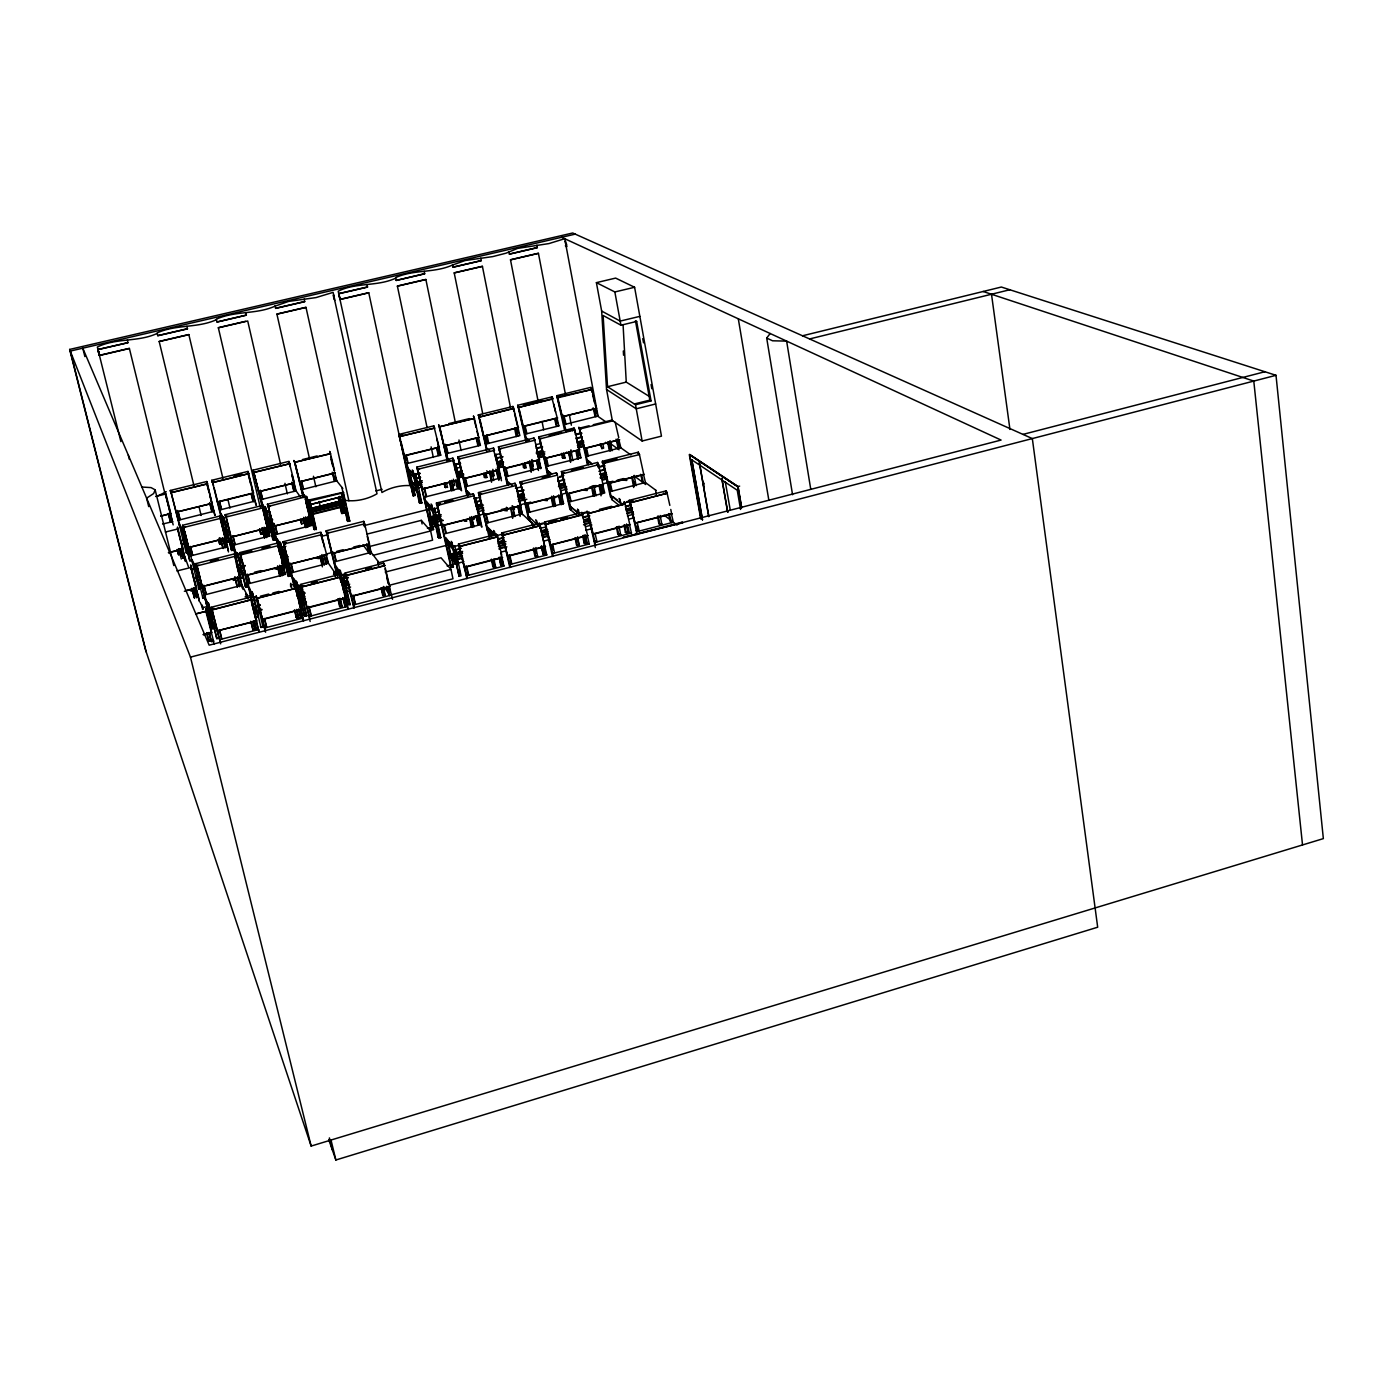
<?xml version="1.0" encoding="UTF-8"?>
<svg xmlns="http://www.w3.org/2000/svg" width="1393" height="1393" viewBox="0 0 1393 1393"><rect width="100%" height="100%" fill="white"/><g stroke="black" fill="none" stroke-linecap="round" stroke-linejoin="round"><path stroke-width="1.5" d="M347.658 606.512L347.971 609.333L339.805 574.369L300.801 584.346L301.811 586.819M321.818 534.668L320.912 532.701M326.084 530.89L332.039 553.491L369.389 543.984L364.513 523.315L363.73 521.348L326.119 530.82L327.007 533.345L364.635 523.82M339.805 574.369L340.728 577.015L301.706 586.993L300.888 584.416M590.771 387.933L591.973 389.552L556.712 397.162L556.782 395.699L590.945 387.324M170.277 490.475L170.991 492.861L170.277 490.475L206.773 481.525L207.522 483.911L171.026 492.722M383.754 563.347L384.694 565.61M433.85 427.32L434.72 428.121L399.443 436.601L404.04 455.685L439.039 447.188L433.815 425.858L398.694 434.459L400.505 439.526M185.513 526.92L183.301 527.738L182.57 525.283L220.007 515.985L220.79 518.457L220.007 515.985M234.599 555.389L235.173 556.486L234.372 553.926L195.925 563.608L196.813 566.011M217.308 501.88L253.491 492.896L248.006 471.409L211.771 480.289L212.624 482.5M268.344 506.477L267.421 504.214L304.353 495.037L305.05 496.935L268.135 506.477L273.498 526.502M320.93 532.126L283.005 541.738L283.893 544.21L286.122 543.427L283.667 543.183L294.48 587.846M335.051 472.819L299.739 481.769L294.602 462.337C292.582 457.461 295.49 463.747 294.498 461.64L303.03 496.935M326.659 554.78L321.069 533.589M383.772 563.66L384.799 565.715L346.073 575.605L345.272 574.473L345.133 572.993L383.841 563.103M434.686 427.999L399.443 436.601M439.544 426.954L438.621 424.673L446.874 457.74L449.869 460.63M493.522 449.521L498.851 469.876L463.242 478.635L458.593 459.133L494.515 450.374L493.54 448.041L457.792 456.921L458.854 459.115M452.864 458.14L453.805 460.508L452.864 458.14L416.803 467.16L431.691 530.019L433.554 529.532L431.656 520.564M544.75 546.422L540.24 525.666L502.56 535.312L540.414 525.701L539.37 523.298L501.689 532.944L510.43 567.247M518.631 407.505L552.934 398.59L552.063 396.848L517.656 405.293L518.631 407.54L517.656 405.293M502.246 557.304L464.478 567.125L459.377 546.369L497.545 536.862M562.563 473.812L561.379 471.565L597.51 462.459L598.607 464.879L597.51 462.459M579.941 429.061C577.137 423.907 580.411 431.464 581.508 428.191M619.154 439.735L584.259 448.407L579.732 429.009L612.746 420.86M178.13 520.303L213.982 511.248L215.079 515.288M433.815 425.858L433.763 426.85M190.632 555.894L227.581 546.613M204.196 595.037L241.999 585.252L247.136 595.037M219.572 510.03L255.163 501.045L256.242 505.067M219.659 639.648L258.715 629.532M233.136 545.22L269.842 535.992M247.85 583.928L285.513 574.334M275.361 534.616L311.788 525.457M264.583 628.017L303.343 617.987M301.567 489.692L336.723 480.829L342.835 488.508M291.172 572.889L328.417 563.242L334.808 572.627M309.176 616.472L347.466 606.39M334.181 561.936L371.165 552.359L378.13 561.518M353.439 605.015L391.433 595.02L392.53 599.303M406.216 463.765L440.867 455.163M424.569 497.144L460.09 488.229M444.263 533.902L480.689 524.621L478.548 516.281M485.669 444.071L519.868 435.591L514.539 413.634M466.655 575.727L504.109 566.028M486.174 523.228L522.201 513.895L531.273 522.375M506.025 476.685L541.041 467.891M509.734 564.565L546.909 554.954M527.773 512.624L563.677 503.482M564.061 424.639L597.667 416.159L605.589 421.661M552.499 553.509L589.413 543.949M602.681 484.764L604.736 492.983L569.128 501.95L569.859 506.129L579.488 514.4M587.968 464.374L586.401 456.347L620.721 447.728L630.837 454.936M610.099 491.659L645.377 482.518L656.086 490.423M637.106 531.604L673.463 522.201M127.338 340.066L127.964 342.678L97.963 349.486L99.46 355.389L97.91 349.417L98.415 351.837L99.495 355.511L129.392 348.494M206.773 481.525L207.505 483.876M533.937 438.011L534.947 440.345L533.937 438.011L498.363 446.909L499.425 449.173L501.376 448.389M703.726 482.883L704.231 483.928M497.214 535.034L496.413 534.337L497.527 536.827L459.551 546.578L461.745 545.76M574.891 430.211L579.366 449.695L544.35 458.489L539.631 438.987L574.961 429.845L574.055 428.051L538.708 436.88L538.743 438.29L541.494 438.429M268.118 527.843L231.064 537.123L267.891 527.703L263.103 507.853L225.945 517.064L225.266 515.689L225.144 514.714L262.337 505.467L263.138 507.94M574.055 428.051L573.968 429.532L565.68 431.586M247.989 471.478L248.79 473.759M294.411 482.901L258.489 491.729L294.376 482.918L288.978 461.362L252.986 470.19L253.073 471.165L253.752 472.54L289.779 463.712M211.144 607.278L211.962 609.995L211.144 607.278L250.723 597.162L251.419 599.286L256.66 620.721L217.308 630.89M234.355 553.996L234.494 554.902M666.115 490.876L667.282 493.366L666.115 490.876L629.148 500.366L630.42 502.803L632.474 502.037M239.7 552.673L240.449 555.163L239.648 552.603L277.816 542.991L278.513 544.994L283.51 565.802L245.516 575.413M262.337 505.467L262.424 506.443M481.438 494.184C478.879 496.988 477.033 489.587 479.523 494.672L483.824 512.711M545.725 524.343L544.437 522.044L545.621 524.534L582.901 514.4L581.821 512.485L587.567 535.347L550.427 544.959L545.412 524.343L582.901 514.835M479.331 417.047L478.269 414.94L479.227 417.203L513.756 408.201L512.92 406.46L478.269 414.94M250.688 597.214L251.558 599.808M277.782 543.044L278.652 545.534L240.345 554.971L245.882 575.64M304.353 495.037L304.492 496.5M338.656 293.697L340.153 299.565L338.725 293.627L367.526 286.958M363.73 521.348L363.834 522.81M498.659 469.929L500.696 477.991L465.471 486.732L466.255 490.841L470.225 494.776M512.92 406.46L512.816 407.452M436.462 503.099L437.332 505.52L474.142 495.682L473.272 493.749L436.357 503.047L437.332 505.537M605.241 462.876L602.351 462.702L602.368 461.292L638.342 452.168L639.457 454.588M493.54 448.041L493.453 449.051M552.063 396.848L551.941 397.858M473.272 493.749L478.809 516.211L442.103 525.527L437.437 505.346M439.143 504.736L436.88 504.562L439.3 504.597M514.992 483.249L516.019 485.704L514.992 483.249L478.443 492.53M520.007 481.978L521.052 484.416L520.007 481.978L556.399 472.819L557.461 475.257L556.399 472.819M741.581 507.801L737.942 486.627L739.648 486.122M496.483 534.268L458.454 544.054L467.369 578.391M346.387 500.47C356.573 501.759 368.414 498.903 377.015 493.749L333.502 294.776L333.502 296.309M214 609.089L211.84 608.811L214.313 609.124L211.84 608.811L220.477 642.347M285.826 543.392L283.667 543.183L291.294 572.697M213.93 608.271L213.077 608.967L214.261 609.02M285.652 542.678L284.903 543.305L286.07 543.34M501.602 533.014L502.751 535.504M296.535 461.762L296.239 461.745M539.37 523.298L539.248 524.308M638.342 452.168L638.133 453.195M770.155 333.519L766.69 338.046L792.565 494.724M564.827 241.302L566.655 246.753L565.401 245.743M561.901 414.731L557.827 397.806L591.955 389.396L596.03 408.393L562.163 416.768L556.782 395.699M558.959 425.892L525.074 434.146L525.753 438.168L528.591 440.467M323.942 505.694L337.263 501.88M498.537 461.797L501.689 460.839M328.713 1139.544L335.87 1160.003L1097.684 927.216L1032.335 438.586L572.715 232.997L69.65 349.434L145.325 649.26L311.144 1146.073L1323.35 838.621L1276.005 375.309L1001.341 287.028L802.507 335.783M343.618 492.6L308.166 501.428M206.617 632.631L208.462 640.153L210.482 639.613L210.9 640.571L208.933 632.474M208.166 603.413L216.577 638.046L218.614 637.524M296.204 617.465L298.729 617.865L296.204 617.465L294.463 609.977M304.196 615.393L306.739 615.793L304.196 615.393L296.239 580.916M339.579 606.234L342.156 606.634L339.579 606.234L337.89 598.764M347.519 604.179L350.113 604.579L347.519 604.179L345.429 594.846M382.657 595.107L385.269 595.473L382.657 595.107L381.003 587.654M492.843 566.603L495.577 566.951L492.843 566.603L491.329 559.202M500.592 564.6L503.308 564.949L501.149 565.575L499.182 557.27L500.592 564.6L501.376 565.436L499.756 557.461M534.808 555.755L537.559 556.086L534.808 555.755L533.327 548.372M584.085 543.009L586.888 543.322L584.085 543.009L582.657 535.643M617.813 534.303L620.651 534.599L617.813 534.303L616.42 526.937M625.387 532.335L628.226 532.631L625.387 532.335L624.012 524.987M658.872 523.681L661.745 523.96L658.872 523.681L657.531 516.333M208.462 640.153L208.863 641.111L213.112 640.066L214.122 644.193M216.577 638.046L219.032 638.482L211.579 607.923M250.705 621.261L252.951 629.706L254.971 629.183L253.056 621.104M263.051 627.094L260.543 626.676L263.051 627.094L255.79 596.604M265.175 630.977L264.2 626.85L266.255 626.328L264.287 618.44M310.151 621.487L308.741 615.34L310.778 614.818L308.706 606.39M451.21 541.32L459.115 576.371L461.066 575.866L454.797 545.899L452.829 546.387M466.847 578.722L466.011 574.665L467.996 574.142L466.011 565.819M541.024 546.387L543.322 554.588L545.882 553.996L543.932 545.725M575.03 537.611L576.458 544.994L579.262 545.29L577.607 536.793M595.316 547.571L594.149 541.511L596.082 541.006M636.984 534.651L636.235 530.629L638.168 530.124L637.228 526.014M213.738 641.163L211.51 641.755L209.281 632.962M631.586 533.031L595.037 542.347L588.316 513.355L586.958 512.589L587.045 511.092L588.177 513.634L625.091 503.935L629.775 524.464L592.896 533.989L587.95 513.442M1022.984 434.39L1264.879 371.739M69.65 349.434L190.475 657.13L1276.005 375.309M302.716 586.018L301.445 585.861L304.005 586.157M353.857 607.992L345.743 574.525L348.337 574.804M502.925 535.225L504.893 534.72M552.551 556.521L544.976 523.507L547.745 523.751M590.266 512.85L588.142 513.477L625.283 503.97L624.064 501.672L625.178 504.005M248.111 583.684L252.864 604.458L254.867 603.935L255.807 605.763L259.986 604.684M296.448 587.341L297.841 593.348L301.968 592.182M342.713 581.734L346.805 580.672M460.265 551.558L450.218 554.153L450.653 556.19M497.928 541.912L503.918 540.362M541.285 530.785L547.223 529.253M584.973 519.572L589.169 518.492M625.736 509.107L631.987 507.505M304.283 592.06L297.858 593.244M450.566 554.536L462.633 551.436M498.294 542.277L504.283 540.745M541.685 531.151L547.623 529.619M585.391 519.937L589.587 518.858M626.171 509.472L632.422 507.87M385.217 572.088L441.024 557.775L450.984 569.371L452.969 578.791L389.936 595.09L383.597 586.436M305.311 593.052L299.112 594.637L298.05 592.861M344.141 583.075L348.25 582.03M462.163 552.777L452.063 555.372L450.618 553.717L448.685 554.222L455.563 562.076M497.945 543.601L505.955 541.546M541.477 532.422L547.449 530.89M585.217 521.191L589.431 520.111M626.136 510.691L632.422 509.072M211.928 617.412L209.925 617.917L213.843 626.78L215.88 626.241M296.605 595.664L298.572 595.159M260.282 605.259L256.103 606.338L256.991 608.01M344.506 583.632L348.633 582.587M453.004 558.193L452.533 555.894L462.633 553.317M498.45 544.106L504.458 542.574M542.016 532.927L547.989 531.395M583.684 522.218L590.005 520.599M626.746 511.161L630.925 510.099M349.73 584.189L343.531 585.774L342.452 584.172M455.894 556.904L461.971 555.354M499.895 545.603L505.92 544.054M543.566 534.39L547.553 533.362M584.938 523.751L590.876 522.236M628.487 512.572L632.683 511.492M304.91 596.361L300.766 597.423L302.298 600.017M343.914 586.331L349.138 584.886M456.364 557.444L462.441 555.877M498.398 546.631L504.928 544.855M542.103 535.4L548.442 533.658M583.528 524.761L589.465 523.228M626.989 513.582L633.293 511.962M257.531 610.326L261.71 609.263M458.401 558.68L462.441 557.635M500.366 547.884L504.388 546.857M544.019 536.671L548.006 535.643M257.827 610.918L262.023 609.838M301.288 599.739L305.45 598.677M346.491 588.107L350.618 587.045M456.852 559.725L462.911 558.175M498.851 548.929L506.895 546.857M542.556 537.681L548.546 536.148M585.948 526.537L591.886 525.004M627.425 515.863L633.711 514.243M259.359 612.572L257.339 613.094L252.864 604.458M302.264 603.256L306.46 602.176M346.352 591.903L350.548 590.824M447.118 565.958L463.904 561.64M501.706 551.907L505.903 550.827M543.688 541.093L549.991 539.474M585.669 530.28L591.973 528.661M629.758 518.927L633.954 517.848M303.604 603.657L301.602 604.162L298.607 599.06M212.224 628.139L214.626 628.556L212.224 628.139L197.719 568.1L195.734 568.605L191.607 559.899L195.751 568.988M450.775 566.672L453.404 567.003L450.775 566.672L436.88 504.562M258.036 617.36L255.581 616.96L258.036 617.36L256.295 609.942M389.97 585.112L450.984 569.371M203.117 634.564L211.701 632.248L206.39 611.161L195.699 613.895M262.319 619.293L301.323 609.194L296.187 588.159L256.887 598.241L256.138 595.769L262.511 619.537M384.642 565.506L345.917 575.431L351.071 596.291L389.657 586.401L385.147 567.595M203.448 634.79L211.806 632.648M256.852 621.017L217.186 630.803L211.858 609.768L251.419 599.721M262.441 619.572L301.567 609.472M307.104 608.044L345.952 598.032M390.005 586.662L351.402 596.448M464.844 567.351L502.664 557.583M545.551 546.526L508.166 556.173M550.862 545.081L588.125 535.539M630.367 524.639L593.522 534.146M635.556 523.141L672.314 513.825M605.363 462.737L602.856 462.737L610.482 497.022M245.377 586.488L247.797 586.836L245.377 586.488L237.367 552.708M287.898 575.657L290.353 575.988L287.898 575.657L280.097 541.947M438.151 537.35L440.745 537.646L438.151 537.35L431.099 503.918M202.943 598.276L204.928 597.771L202.56 597.405L202.943 598.276L194.323 563.556M373.237 555.302L432.596 540.171L430.646 530.977L421.313 520.355L367.143 534.076M205.485 599.06L209.664 609.072M253.021 594.602L248.807 588.02L254.083 597.754M445.394 537.872L453.004 546.787M528.852 516.577L537.628 525.126M569.859 506.129L578.844 513.146M611.144 495.595L621.034 503.761M211.666 608.114L209.629 608.637L205.868 598.973L206.965 603.535L208.462 603.152M249.486 587.846L250.566 592.391L252.046 592.008L254.867 603.935M297.841 586.505L292.112 576.963L293.836 581.334L295.299 580.968L298.572 595.716M339.074 570.695L335.765 565.837L336.775 570.364L338.238 569.998M452.098 545.586L445.76 537.785L446.7 542.277L448.128 541.912L452.272 546.544M493.522 533.101L487.637 527.094L488.56 531.586L489.97 531.221L492.93 534.25M202.925 607.644L209.246 606.025M245.029 596.883L251.349 595.264M291.346 585.025L295.56 583.963M333.467 574.264L337.681 573.185M377.677 562.964L451.367 544.106M489.274 534.424L493.47 533.345M202.577 609.42L202.055 604.98M253.387 596.43L255.006 600.888L250.566 592.391M290.684 586.888L290.545 583.893M341.268 573.933L341.337 574.926L343.34 574.421L350.113 604.579M544.663 522.044L582.065 512.467M539.161 524.081L543.183 523.054M582.971 512.868L586.958 511.858M626.432 501.741L630.402 500.731M253.857 597.318L255.894 596.813M297.945 586.523L302.194 585.443M345.76 574.282C338.412 578.948 335.417 566.707 334.442 561.71M453.108 546.805L459.29 545.22M495.647 535.905L501.706 534.355M539.822 524.604L545.83 523.071M581.769 513.86L588.09 512.241M623.315 503.239L629.584 501.619M260.491 596.169L268.745 594.062M272.871 593L279.07 591.416M311.231 583.179L317.378 581.612M365.61 569.249L371.722 567.7M509.855 567.578L502.176 534.477L504.144 533.972M548.616 522.41L556.921 520.285M561.066 519.223L567.299 517.621M594.149 541.511L587.463 512.641L589.413 512.136M599.321 509.438L611.684 506.268M629.114 501.793L633.206 500.749M629.253 500.296L630.42 502.821L667.264 493.226L630.176 502.629L634.999 523.106L671.6 513.686L670.782 509.438M195.873 613.947L206.443 611.231L205.676 608.689L206.373 611.283M251.541 599.686L211.962 609.995M296.309 588.368L295.386 585.774L296.274 588.229L256.991 598.45M301.672 586.853L340.71 576.981M348.128 577.346L343.967 578.408L348.407 577.764M461.362 548.32L455.25 549.887L459.673 549.225M497.614 539.021L503.691 537.472M583.406 517.029L587.411 516.019M626.833 505.903L630.785 504.893M497.98 539.404L504.057 537.855M546.091 527.076L539.666 528.243M583.841 517.395L589.831 515.863M625.3 506.773L631.255 505.241M203.9 593.958L196.622 565.123L199.007 565.384M241.511 554.24L240.31 554.101L242.73 554.362M337.071 575.762L326.728 532.335L329.148 532.474M569.963 509.559L561.814 473.08L564.391 473.167M438.812 514.888L430.454 517.012L441.233 514.714M477.364 505.137L481.525 504.092M517.726 494.933L523.907 493.366M559.847 484.276L563.939 483.232M599.634 474.212L605.746 472.662M477.712 505.485L481.874 504.44M518.092 495.264L522.218 494.219M560.247 484.607L564.339 483.563M600.052 474.525L606.164 472.993M244.959 565.436L240.885 566.463L237.245 553.143M440.571 515.932L432.178 518.057L430.803 516.542L428.922 517.012L435.382 524.203L437.28 523.733L434.303 520.425M477.172 506.669L483.423 505.084M517.691 496.413L523.907 494.846M559.986 485.704L564.095 484.677M601.985 475.083L606.059 474.055M245.238 565.958L241.181 567.003L241.982 568.536M433.084 520.773L432.614 518.544L441.006 516.42M477.642 507.139L481.821 506.077M518.196 496.866L524.412 495.299M558.471 486.679L564.635 485.112M600.505 476.04L606.634 474.491M288.351 556.782L284.294 557.809L283.388 556.312M440.171 518.335L433.867 519.937L432.614 518.544M476.911 509.037L483.179 507.435M519.641 498.206L523.803 497.162M560.003 487.985L566.185 486.418M600.087 477.834L606.234 476.284M436.409 519.885L440.623 518.823M477.381 509.507L483.667 507.923M518.074 499.199L524.848 497.527M560.543 488.438L566.725 486.871M600.662 478.287L607.052 476.702M438.551 521.104L442.748 520.042M520.094 500.435L524.238 499.391M602.56 479.54L606.651 478.495M436.88 522.131L443.2 520.529M477.851 511.753L484.12 510.151M518.527 501.428L526.833 499.321M560.979 490.667L567.16 489.1M603.134 479.976L607.226 478.948M244.193 572.715L242.225 573.202L238.064 565.297L240.014 564.809M286.784 561.901L284.834 562.406L281.09 556.19M254.553 572.227L260.874 570.625M284.068 564.74L288.281 563.66M326.241 554.031L332.561 552.429M336.775 551.349L343.113 549.747M353.648 547.066L359.969 545.464M427.442 528.33L442.208 524.586M473.829 516.559L484.381 513.878M501.236 509.594L507.574 507.992M520.216 504.788L530.768 502.107M562.389 494.08L566.603 493.018M589.796 487.115L596.134 485.513M602.455 483.911L612.99 481.229M617.221 480.167L623.542 478.565M201.863 585.878L199.878 586.383L196.221 578.269M186.14 590.545L196.465 587.829L190.615 564.949L191.398 567.543M206.303 585.426L237.855 577.416L239.996 585.913M239.857 576.894L235.086 556.295L196.605 565.993L202.159 586.732M321.8 534.633L283.772 544.019L288.873 564.409L326.345 554.936L328.382 563.242M184.364 591.259L196.552 588.159M202.072 586.732L240.31 577.05M245.725 575.675L283.754 566.011M288.995 564.426L326.885 555.058M332.196 553.578L369.702 544.193M479.262 516.368L442.626 525.666M484.607 515.01L520.982 505.763M526.136 504.458L562.389 495.246M603.517 484.799L567.648 493.923M644.35 474.438L608.741 483.475M200.453 587.829L198.502 588.316L198.886 589.169L200.836 588.664L199.512 583.232M282.709 566.934L285.13 567.264L283.197 567.752L281.943 562.319M417.378 468.588L431.012 529.253L433.554 529.532M243.131 577.921L240.763 577.59L243.131 577.921L241.407 570.677M506.46 507.261L507.191 510.831L504.579 510.569M552.847 499.234L554.693 498.764L553.874 498.05M430.646 530.977L369.162 546.596L370.782 553.979M190.58 566.638L197.876 595.49L195.856 596.012L193.766 587.759M251.297 598.903L247.501 582.866L249.504 582.344L247.449 574.142M290.771 571.844L292.756 571.339L290.737 563.155M333.728 560.909L335.696 560.404L333.693 552.237M487.237 530.681L485.513 522.253L487.428 521.766L485.53 513.704M568.327 501.167L570.225 500.696M194.115 588.508L196.239 596.9L198.415 596.43L199.303 600.644M573.777 429.723L571.931 430.176L572.715 430.75M231.377 549.904L233.693 550.218L231.377 549.904L223.507 516.89M272.802 539.491L275.17 539.788L272.802 539.491L265.14 506.547M276.563 538.534L281.612 547.327L285.861 546.3M313.947 529.148L316.35 529.427L313.947 529.148L306.477 496.256M347.31 520.756L349.747 521.034L347.31 520.756L341.407 493.697M419.293 502.647L421.8 502.908L419.293 502.647L412.345 469.963M539.962 438.899L547.083 470.503L550.844 472.976M587.358 460.386L591.868 464.148M181.578 527.303L189.64 560.404L191.938 560.717M192.251 559.742L193.348 564.2L194.794 563.834M426.345 502.42L426.972 505.346L428.365 504.997M210.326 561.501L218.422 559.464M239.857 554.048L251.907 551.019M261.936 548.494L269.963 546.474M436.409 504.527L440.501 503.5M444.593 502.455L452.795 500.4M485.513 522.253L478.826 493.993L480.742 493.505M522.375 483.023L520.46 483.493L528.748 520.077M542.19 477.869L550.27 475.831M571.339 470.521L583.371 467.491M602.351 462.702L617.116 458.976M176.928 570.956L191.207 567.421M489.222 537.402L479.157 494.759L515.985 485.548L520.512 505.607L486.244 514.33L488.229 522.584M639.422 454.518L643.74 474.316L607.975 483.336L603.343 463.451L639.457 454.571L638.203 453.665M190.911 569.267L195.124 568.205M321.417 536.357L327.738 534.755M363.521 525.736L430.872 508.741M559.673 476.58L563.834 475.535M598.067 466.899L602.211 465.854M247.797 586.836L240.763 557.235L238.795 557.74L234.094 549.208L238.83 558.123M440.745 537.646L434.564 508.341L432.648 508.828L426.032 500.94M474.02 498.381L475.918 497.91M432.979 509.176L437.176 508.114M474.386 498.729L480.637 497.162M515.48 488.368L521.696 486.801M558.349 477.538L562.476 476.51M598.868 467.317L604.997 465.767M277.277 539.927L282.605 550.496L284.05 550.131L287.306 564.182L285.356 564.67L280.672 556.904M480.55 500.784L476.336 501.846L480.898 501.132M523.611 489.901L517.343 491.485L523.994 490.249M560.125 480.672L564.287 479.627M600.557 470.468L604.684 469.424M439.335 511.631L435.365 512.641L434.424 508.184M558.053 481.194L564.687 479.958M598.903 471.322L605.102 469.754M283.075 555.79L282.082 554.153L280.15 554.64L269.807 511.701M239.265 571.339L225.805 516.194L228.086 516.333M277.399 544.054L268.048 505.694L270.434 505.903M419.798 468.675L417.796 469.406L416.873 467.09M459.551 458.506L458.28 458.419L460.491 458.558M375.779 490.911L382.1 489.343M185.704 541.059L184.99 539.491L183.092 539.979L186.47 547.397M227.111 530.716L226.293 529.183L224.395 529.653L228.278 536.932M268.64 524.691L270.277 531.76L268.414 532.23L265.419 519.415L267.299 518.945L268.222 520.442L272.419 519.397M345.011 505.676L341.059 500.54L339.213 500.992L344.437 507.853M421.8 482.082L413.617 484.137L412.345 482.744L410.5 483.197L416.559 489.796M422.218 480.689L412.015 483.232L420.477 481.525M455.755 472.314L461.832 470.799M497.162 461.971L501.184 460.961M536.288 452.203L542.277 450.705M577.12 442.016L583.075 440.519M271.565 518.701L267.16 519.397M456.086 472.627L462.163 471.113M497.51 462.284L501.55 461.275M536.653 452.516L542.661 451.019M577.52 442.312L583.475 440.815M311.144 509.734L340.31 502.438M457.513 473.167L461.588 472.157M497.057 463.294L503.117 461.779M536.322 453.474L542.347 451.976M577.329 443.235L583.301 441.755M267.822 521.156L265.941 521.626L270.312 528.765L272.21 528.278M272.715 519.868L268.518 520.93L269.371 522.305M311.475 510.186L340.658 502.908L341.146 505.102M422.218 482.518L414.034 484.572L415.201 485.861L421.365 484.311M457.966 473.603L462.023 472.575M497.527 463.712L503.587 462.197M536.827 453.892L544.855 451.889M577.851 443.653L583.841 442.156M341.685 504.231L310.326 512.067L309.385 510.709M457.2 475.361L463.312 473.829M498.903 464.931L502.943 463.921M538.29 455.093L544.315 453.578M577.399 445.307L583.406 443.81M310.656 512.537L342.034 504.701L343.914 513.303L341.511 513.042L340.153 506.965M415.619 486.296L421.783 484.764M457.653 475.797L463.765 474.264M497.353 465.871L503.43 464.339M538.795 455.511L544.82 453.996M577.938 445.725L583.928 444.228M269.894 524.517L274.09 523.472M312.92 513.756L342.173 506.443L344.942 510.064L346.822 509.594M459.69 477.033L463.765 476.023M497.318 467.63L503.395 466.098M538.708 457.27L542.73 456.26M577.816 447.484L581.821 446.491M270.19 525.004L274.404 523.942M311.161 514.748L342.521 506.895M418.144 487.985L422.253 486.958M458.105 477.991L462.18 476.963M497.789 468.048L503.866 466.533M539.213 457.688L543.235 456.678M578.356 447.902L584.346 446.387M222.532 538.36L220.616 538.847L222.863 548.25M271.687 526.066L269.789 526.537L265.419 519.415M451.245 481.107L449.399 481.578L451.193 490.162M168.431 552.603L183.092 548.842L177.468 527.129M168.553 552.777L183.162 549.121M188.264 547.466L183.232 527.581L220.756 518.3L225.649 538.255L188.368 547.588L225.788 538.447M305.015 497.353L309.89 517.169L273.237 526.362L310.134 517.325M458.68 480.132L422.776 488.96M499.356 469.946L463.712 478.722M539.753 459.829L504.527 468.657M579.871 449.782L544.733 458.471M584.834 448.459L619.711 439.805M179.297 551.558L181.229 551.071M223.054 540.588L221.139 541.076L219.398 537.698M262.702 530.663L264.6 530.193M313.408 517.97L311.51 518.44L309.089 514.94M570.764 453.491L568.953 453.944L566.568 452.081M577.973 451.68L576.18 452.133L577.381 458.471M609.908 443.688L608.114 444.141L605.589 442.312M178.269 553.961L180.515 554.275L178.617 554.745L177.259 549.869M187.776 551.576L186.227 552.847L188.125 552.359L186.836 547.031M218.527 539.544L219.502 543.618L221.383 543.148M227.059 541.738L229.34 542.016L227.059 541.738L212.415 481.769L214.313 481.299M260.456 533.362L262.772 533.641L260.891 534.111L259.498 529.288M444.959 487.097L447.449 487.341L444.959 487.097L444.106 483.075M484.364 477.224L486.888 477.433L484.364 477.224L483.545 473.202M491.59 475.413L494.115 475.622L492.304 476.075M523.507 467.404L526.066 467.613L523.507 467.404L522.723 463.399M530.681 465.61L533.24 465.819L531.447 466.272M562.406 457.653L564.983 457.862L562.406 457.653L561.571 453.387M568.692 451.611L569.528 455.877L571.304 455.424L570.486 451.158M219.502 543.618L221.783 543.914M300.192 519.101L301.619 523.907L303.482 523.437L302.507 519.189M309.072 522.027L310.935 521.557L309.49 515.218M400.418 436.009L399.216 435.939L413.216 495.908L415.044 495.455L413.251 487.028M452.22 485.286L454.71 485.513L453.404 479.209M600.226 443.723L601.88 448.598L603.639 448.163L602.856 443.984M642.138 441.006L661.466 436.148L634.599 287.271L615.636 278.095L596.396 282.64L601.654 311.057L606.547 389.5L612.311 420.477L642.138 441.006L635.504 404.736L607.54 386.714L603.117 315.48L620.947 325.213L636.671 321.435L651.053 400.888L635.504 404.736M219.955 517.656L226.989 545.69L225.039 546.195L223.019 538.168M232.823 544.228L234.773 543.74L232.77 535.73M274.978 533.641L276.911 533.171L274.943 525.178M466.533 494.236L464.827 486L466.707 485.53L464.827 477.642M507.017 484.033L505.363 475.814L507.226 475.344L505.224 466.899M547.223 473.916L545.603 465.715L547.449 465.245L545.499 456.817M587.149 463.869L585.582 455.685L587.411 455.215L585.965 448.912M182.918 557.827L185.008 557.252L188.438 566.777M581.107 457.827L546.387 466.394L548.389 476.406M172.871 491.468L170.956 491.938L177.886 519.363L179.801 518.893L177.677 510.465M214.801 515.358L213.582 510.517L211.684 510.987L209.577 502.577M262.267 507.069L260.369 498.938L262.25 498.468L260.178 490.075M301.184 488.821L303.047 488.351M447.188 461.118L445.516 453.056L447.345 452.603L445.36 444.332M486.697 451.297L485.06 443.253L486.871 442.8M162.563 524.029L172.68 521.644M300.575 497.197L296.1 490.911L260.787 499.652L253.648 472.384L289.779 463.695L289.048 462.354M446.178 453.7L480.498 445.342M655.65 403.97L636.235 408.793L606.547 389.5M184.869 531.708L182.936 532.196L179.088 524.221L183.11 532.561M220.773 513.86L224.917 522.114M262.25 503.569L266.777 511.719M303.082 493.435L308.01 501.428M485.774 443.879L486.453 447.919L480.097 419.972M526.032 438.099L525.231 434.111M562.354 416.716L565.401 428.33M549.103 435.713L561.536 432.614M578.791 428.33L589.082 425.77M593.192 424.743L611.701 420.146M165.384 532.022L178.025 528.94M179.732 524.064L180.794 528.417L182.204 528.069M221.47 515.236L222.166 518.126L223.385 517.43M406.791 463.469L412.345 482.744M534.755 440.188L539.283 459.725L503.883 468.536L499.251 449.016L534.808 440.24M262.528 506.93L267.613 514.905L266.098 510.639L268.466 510.9L275.17 539.788M413.199 474.02L415.062 473.55M413.843 474.7L419.711 473.063M454.205 464.653L460.021 463.033M575.222 434.355L581.264 432.84M420.303 473.498L414.087 475.048M454.518 464.983L460.63 463.451M494.619 454.989L500.679 453.491M536.444 444.576L540.467 443.583M575.988 434.738L581.961 433.24M420.338 477.085L416.194 478.13L420.634 477.416M502.594 456.591L496.465 458.105L502.943 456.904M536.201 448.198L542.277 446.683M577.66 437.872L581.699 436.862M460.909 467.386L456.469 468.083M536.566 448.511L542.661 446.996M576.058 438.673L582.1 437.158M176.215 512.154L212.38 503.378M211.98 503.308L207.418 483.737L170.904 492.687M170.851 513.634L160.683 516.141L170.799 513.408L165.871 493.923C161.605 492.495 173.376 488.682 157.566 495.96M217.517 502.107L253.63 493.174M299.669 481.804L335.278 472.993M404.475 455.894L439.457 447.24M444.541 445.986L479.157 437.437M518.579 427.686L484.189 436.183M557.722 418.004L523.576 426.45M596.622 408.393L562.528 416.664M634.303 403.97L649.834 400.139L651.053 400.888M234.128 476.302L242.173 474.334M302.473 459.551L317.169 455.929M398.764 435.922L402.89 434.912M448.912 423.611L469.406 418.596M480.55 415.985L478.739 416.437L485.06 443.253M523.698 405.276L541.894 400.801M212.52 482.657L248.651 473.655M439.387 426.798L474.438 418.405L439.509 426.815L444.106 445.934L478.739 437.367L474.316 418.283M552.934 398.99L518.457 407.4L522.95 426.38L557.252 417.952L551.994 398.328M155.633 496.483L165.924 493.958M212.485 482.535L248.755 473.62M607.54 386.714L626.258 382.117L650.113 396.935M809.577 338.952L1009.838 289.744M639.84 316.368L620.181 321.087L601.654 311.057M596.396 282.64L614.853 291.955L634.599 287.271M157.757 335.609L187.446 328.731M216.403 319.432L217.012 322.009L246.352 315.062L245.795 312.624M275.605 308.271L304.701 301.532M395.664 277.886L396.187 280.446L424.673 273.69M453.038 267.108L481.264 260.561M509.368 254.048L537.315 247.554M127.964 342.678L97.998 349.626L98.555 352.359M217.012 322.009L246.387 315.201M338.76 293.766L367.543 287.097L367.003 284.52M396.187 280.446L424.691 273.829L424.168 271.269M99.408 355.319L129.357 348.354L164.862 493.296M194.045 486.14L159.168 341.424L188.821 334.529L222.95 478.478M245.586 321.33L218.318 327.668L260.212 507.278M309.211 457.322L276.894 314.052L305.972 307.296L348.877 500.784M339.979 299.373L368.745 292.687L409.925 485.53M455.041 420.982L425.858 279.418L397.371 286.035L427.129 427.825M510.482 259.742L538.412 253.247L565.662 395.508M159.202 341.564L188.856 334.668M218.353 327.808L247.71 320.982L280.602 464.339M276.928 314.191L306.007 307.435M340.014 299.512L368.779 292.826M397.388 286.174L425.875 279.558M454.222 272.958L482.431 266.411M538.429 253.387L510.5 259.882L537.872 400.087M575.257 234.128L70.294 351.071L146.23 651.994M340.78 501.184L343.897 500.714M181.995 543.81L185.13 543.322M497.353 536.74L501.759 555.163M667.125 493.261L669.841 505.38M557.287 475.135L520.86 484.259L525.666 504.301L561.605 495.194L563.521 503.361M141.877 487.028L151.053 487.602L155.163 489.848L173.794 565.541M412.485 485.809C402.316 484.607 390.51 487.341 381.943 492.513L338.203 291.207C355.999 282.274 377.364 286.679 395.525 278.252L395.786 277.52C413.825 269.354 434.424 273.22 452.464 265.053L465.14 260.526L492.791 256.591L505.955 253.213L517.639 248.389L548.912 243.583L564.687 238.708L566.672 244.68L566.568 246.735L565.593 246.056M564.583 430.263L557.183 397.179L558.454 397.231M525.927 441.546L518.092 406.773L519.345 406.826M479.976 416.49L479.384 416.977M585.582 455.685L579.279 428.347L580.585 428.417M561.814 473.08L563.155 473.167M521.8 483.597L520.46 483.493L522.793 483.667M260.369 498.938L253.596 471.67L254.745 471.757M478.826 493.993L480.132 494.097M212.415 481.769L213.547 481.856M587.463 512.641L588.873 512.746M172.07 492.042L170.956 491.938L178.234 520.111M502.176 534.477L503.535 534.599M460.386 545.638L459.046 545.516L466.011 574.665M983.145 291.485L1253.787 381.073L1302.525 844.942M538.795 436.81L539.822 439.143M602.472 461.205L603.343 463.451M561.379 471.565L562.424 473.846M498.433 446.822L499.391 449.034M457.792 456.921L458.75 459.29M561.623 237.28L1001.079 440.066L209.176 645.185L82.779 348.18L84.886 356.591M398.694 434.459L399.547 436.618M636.671 321.435L635.452 320.79L649.834 400.139M458.541 543.984L459.516 546.422M702.438 519.85L691.816 459.864L702.56 519.885M701.027 518.753L689.692 454.449L738.046 486.54L741.685 507.731M689.639 454.571L737.942 486.627M691.816 459.864L737.245 490.232L740.554 509.455M702.908 481.351L704.092 487.654M617.064 440.275L618.945 448.215M608.985 442.521L619.067 449.8M579.279 428.347L586.436 456.347M663.834 493.087L664.774 493.766M634.076 475.884L645.673 484.503M641.598 474.891L643.514 483.04M564.809 428.469L567.804 430.733M588.281 455.877L586.436 447.954M664.043 515.097L677.085 525.091M598.05 464.792L597.214 464.165L598.764 467.909M671.374 522.584L669.458 514.243M591.015 462.859L587.689 460.299L588.525 464.653M612.084 490.998L610.204 482.849M612.955 496.674L617.378 500.191M621.922 503.813L622.793 504.527M618.213 504.684L612.328 499.965L611.771 497.005M602.699 493.383L600.801 485.252M526.902 433.693L525.074 425.927M535.887 444.315L540.693 468.727M529.323 440.414L526.362 438.011L526.92 440.867M637.21 522.567L639.195 530.959M517.9 435.922L516.054 428.156M548.267 465.924L546.404 457.966M629.479 533.415L627.546 525.057M547.083 470.503L551.611 474.282M527.268 461.919L529.532 463.817M473.933 418.318L476.075 427.355M571.095 501.428L569.18 493.279M252.986 470.19L253.718 472.401M582.466 514.853L581.63 514.139L583.214 518.057M576.928 515.253L571.356 510.43L570.503 505.955M561.623 503.848L559.707 495.682M597.022 541.825L595.055 533.432M486.453 447.919L489.657 450.757M478.513 445.69L476.667 437.89M587.289 544.332L585.321 535.957M516.455 487.045L522.41 514.644M579.262 545.29L577.294 538.969M512.467 485.791L506.808 480.637L508.306 484.868M498.677 478.374L496.779 470.399M345.133 572.993L346.039 575.483M439.718 426.728L445.516 453.056M486.662 470.834L489.831 473.759L491.659 473.307L491.207 471.113M645.499 482.64L643.479 474.404M267.421 504.214L268.205 506.512M534.825 525.422L530.106 520.982L529.514 517.987M513.825 508.219L514.592 508.95L512.746 509.42L512.032 505.851M554.571 552.812L552.603 544.402M448.006 453.247L446.143 445.447M453.3 460.439L452.655 459.829L459.916 488.107M544.767 555.337L542.782 546.927L507.592 555.999L502.56 535.312M438.865 455.511L437.002 447.693M467.421 486.227L465.506 478.217M469.633 493.418L466.881 490.684L467.787 495.072M458.053 488.577L456.138 480.568M283.04 541.668L283.893 544.21M495.473 535.905L486.993 527.268L486.418 523.002M488.56 531.586L492.983 536.131M473.498 518.457L474.212 519.206L471.635 518.945M481.194 526.38L481.926 527.146L475.762 497.754M488.664 536.218L489.448 537.019L488.577 532.77M511.823 563.869L509.821 555.424M408.149 463.12L406.268 455.302M211.771 480.289L213.529 485.461M501.95 566.429L499.93 557.984M413.686 473.899L407.035 467.63L413.982 475.03M412.363 474.038L414.783 476.615M408.567 471.792L414.609 478.252M410.97 485.391L417.029 492.008M432.805 509.176L425.405 501.097L424.813 496.918M426.972 505.346L433.415 512.415M415.044 495.455L413.129 488.699M446.3 533.206L444.332 524.987M434.773 522.671L437.768 525.979L435.225 514M435.852 526.467L429.41 519.258L431.29 518.771L428.765 506.93M446.7 542.277L453.561 550.009M452.533 555.894L453.874 557.426M454.344 557.966L456.451 560.369M468.744 575.013L466.725 566.551M225.144 514.714L225.892 517.029M449.173 556.504L456.051 564.391M330.472 453.7L329.653 451.384L330.489 453.735L294.602 462.337L330.454 453.578L334.581 470.817M341.477 492.722L347.867 521.504M334.738 300.453L333.432 295.716M343.914 513.303L342.452 508.515M362.894 544.715L370.016 554.24M289.309 463.625L290.057 466.655M303.552 489.047L301.602 481.16M305.276 499.478L308.898 504.614M306.756 607.696L343.34 598.381L345.429 606.93M308.027 508.776L309.054 510.256M294.184 491.381L292.234 483.475M308.584 512.728L311.022 516.211M182.57 525.283L183.267 527.616M336.27 561.24L334.233 552.934M309.699 525.84L307.696 517.743M336.845 480.951L334.755 472.976M766.69 338.046L772.558 340.797L786.627 341.111L810.743 489.204M336.775 570.364L341.198 576.894M339.648 576.075L341.198 582.378M355.581 604.301L353.474 595.769M195.925 563.608L196.709 566.202M253.596 471.67L258.332 489.692M247.937 473.063L250.548 483.545M262.702 499.182L260.735 491.259M264.426 507.052L266.585 510.517M275.379 525.823L277.416 533.972M267.613 521.382L264.653 507.574M276.928 538.447L280.637 544.506M281.56 546.944L281.055 546.143L282.605 550.496M279.749 552.882L277.712 544.68L278.966 548.616M293.279 572.192L291.207 563.869M293.766 578.461L297.754 585.077M297.231 585.199L299.774 585.565L306.739 615.793M293.836 581.334L298.816 589.657M297.928 597.963L295.316 587.428L303.674 620.79M299.443 595.211L300.418 596.848M309.211 607.191L311.37 615.793M297.075 595.072L301.08 601.846M283.336 574.717L281.264 566.394M300.609 605.363L301.132 606.251L299.861 600.714M276.946 568.396L277.416 569.215L275.013 568.884M298.99 609.821L301.149 618.44M208.828 491.59L206.721 483.179L207.836 486.854M221.139 513.773L224.882 521.748M222.166 518.126L226.032 525.265M235.191 544.541L233.153 536.392M227.372 531.203L228.139 532.614M240.763 557.235L241.529 561.17M224.917 531.865L228.8 539.161M249.956 583.214L247.867 574.874M234.703 556.382L243.113 589.465M238.603 567.543L242.765 575.483M251.071 599.721L250.636 598.868L259.202 632.318M257.897 615.427L253.422 606.756L256.051 617.865M245.621 594.341L247.292 597.597M496.744 534.529L497.51 536.688M254.971 629.183L253.178 622.619M180.15 519.641L178.13 511.684L210.082 503.778L212.102 511.84M173.167 524.882L165.21 493.348L172.506 521.539M180.794 528.417L184.155 535.713M192.704 555.215L190.632 547.049M178.13 529.044L177.555 527.547M183.632 542.173L187.01 549.626M193.348 564.2L196.953 572.14L194.828 563.416M206.321 594.323L204.196 585.948L201.776 586.401M198.415 577.224L197.632 575.518L195.682 576.005L199.321 584.085M206.965 603.535L210.865 612.206M212.189 616.96L211.37 615.097L209.35 615.619L213.268 624.43M221.835 638.899L219.659 630.298M182.883 557.67L180.811 549.504M205.624 610.395L213.547 641.059M200.174 602.264L203.099 608.915M241.511 558.071L240.728 554.867M302.751 589.97L301.95 586.697M269.249 509.49L268.483 506.39M521.94 487.306L529.532 520.686M519.519 410.413L525.109 434.146M546.526 527.477L545.777 524.256M563.312 476.859L562.598 473.724M597.789 416.281L595.838 408.445M620.878 447.849L618.892 439.822M334.059 298.764L333.641 297.214M333.989 298.485L333.623 296.988M168.57 514.034L170.625 522.149M219.415 630.019L221.4 637.924M203.848 585.199L205.92 593.453M196.988 565.906L212.624 629.061M190.301 546.369L192.321 554.397L190.371 554.884L183.249 526.78M183.58 527.494L190.737 555.703M209.037 632.701L211.04 640.606M191.746 570.642L198.259 596.378M177.695 528.957L178.478 532.091M178.966 533.972L184.851 557.183M177.364 528.243L185.722 561.379M180.481 548.825L182.518 556.869M168.257 513.425L170.242 521.261M264.6 618.701L266.794 627.442M257.27 598.137L265.575 632.213M242.034 560.108L247.954 583.737M254.31 621.348L256.504 630.106M253.996 621.104L255.981 628.992L258.036 628.452L251.628 602.821M226.188 516.907L241.198 578.426M236.357 563.834L242.469 588.403M219.572 501.428L221.609 509.525M219.589 502.333L221.174 508.637M237.454 576.667L239.509 584.886M214.087 487.62L219.676 509.838M221.121 521.47L228.4 550.653M223.402 538.847L225.492 547.136M208.358 488.908L213.982 511.248M209.89 495.804L213.582 510.517M98.851 352.568L99.478 355.319M279.436 550.531L285.321 574.212M262.668 507.836L263.451 510.935M263.974 513.042L269.667 535.887M265.697 528.243L267.752 536.531M265.262 527.599L267.247 535.591L269.197 535.104L262.737 509.141M249.086 476.719L255.964 505.137M251.593 487.742L254.71 500.331M251.297 493.592L253.3 501.654M251.262 494.498L252.829 500.801M257.305 599.269L264.2 626.85M240.31 554.101L247.501 582.866M120.895 441.633L97.353 347.031C116.019 337.785 137.89 342.26 156.852 333.571L157.496 332.753C176.232 324.325 197.406 328.243 216.124 319.833L216.681 319.032C235.225 310.674 256.26 314.574 274.821 306.234L288.543 301.428L316.019 297.58L333.119 292.373L334.494 298.694M305.99 502.577L311.614 525.353M294.95 462.25L303.5 497.475M292.077 474.839L296.065 490.911M303.291 592.06L309.96 619.171M301.445 585.861L308.741 615.34M298.973 602.176L302.612 616.925L300.575 617.447L298.485 609.02M282.274 563.12L284.816 573.359M280.811 565.662L282.831 573.864M190.475 657.13L311.144 1146.073M148.703 506.599L146.613 498.154L153.665 493.522L155.163 489.848M128.33 455.198L129.357 459.394M330.75 456.66L334.25 470.938M332.892 473.428L334.842 481.456M346.3 575.326L353.543 604.823M341.006 580.167L343.914 591.955M344.802 597.075L346.857 605.485L344.837 606.007L342.782 597.597M327.233 533.066L337.559 576.214M321.313 534.564L322.096 537.733M322.567 539.648L324.447 547.292M321.313 535.87L322.81 541.981M326.815 558.332L327.825 562.406M324.36 555.441L326.45 563.904M323.838 554.745L325.858 562.911M301.515 482.082L302.542 486.261M308.637 514.626L311.092 524.586M307.209 517.099L309.176 525.074M291.955 475.57L295.577 490.214L293.697 490.667L291.642 482.309M177.311 549.417L178.617 554.745M385.06 568.866L388.891 584.555M389.361 586.505L391.433 595.02M387.341 587.028L389.465 595.699M364.148 523.751L364.914 526.937M367.247 536.462L371.13 552.359M368.536 543.392L370.521 551.541L368.553 552.046L366.568 543.897M367.143 544.576L369.197 553.004M331.046 459.307L332.579 465.558M335.121 475.988L336.148 480.15M332.248 472.279L334.285 480.62M352.917 594.985L354.971 603.378M195.264 565.784L197.162 573.568M185.147 533.014L198.886 589.169M202.455 605.903L203.152 608.776M182.083 527.181L184.99 539.491M181.926 528.069L190.005 561.205M331.012 1140.049L335.87 1160.003M197.876 595.49L199.338 601.532M206.895 633.014L208.863 641.111M178.374 520.077L179.366 524.151M329.392 1137.907L332.3 1149.8M177.886 519.363L186.227 552.847M194.602 589.901L196.535 597.806M192.13 588.421L194.55 598.311M184.329 557.304L185.356 561.466M191.955 588.386L194.202 597.58M181.177 550.218L183.214 558.523M179.209 548.946L180.515 554.275M178.739 548.633L181.282 559.011M401.027 441.651L407.313 467.56M386.714 577.381L388.229 583.65M389.256 587.846L390.266 592.025M386.732 586.261L388.769 594.637M219.328 638.464L220.669 643.845M208.706 603.291L210.883 613.112M213.286 622.984L214.626 628.556M208.584 604.336L216.995 639.004M204.823 594.707L205.52 597.545M436.88 439.161L440.693 455.058M437.524 505.259L451.489 567.508M424.621 488.455L426.589 496.639M406.042 456.242L407.035 460.386M157.165 333.153L157.792 335.748L187.48 328.87L186.871 326.275M199.095 507.087L201.114 515.48M501.915 557.461L503.918 565.906M474.491 499.269L476.302 506.843M476.632 516.768L478.617 525.144M458.941 459.046L465.541 486.697M438.064 446.126L440.031 454.414L438.203 454.867L436.723 448.65M443.653 524.325L445.586 532.422M424.012 487.863L425.892 495.769M226.728 521.104L233.693 550.218M231.151 540.467L233.275 549.434M223.907 517.639L231.778 550.705M224.029 519.676L226.293 529.183M228.086 536.705L229.34 542.016M237.419 578.269L239.422 586.732M219.815 509.803L227.459 542.504M234.929 576.65L237.454 587.237M234.912 577.486L237.089 586.662M226.989 545.69L228.487 551.959M222.584 537.663L225.057 548.006M220.669 538.151L223.141 548.494M218.614 539.074L219.902 544.402M518.893 500.052L519.781 503.813M520.233 505.711L522.166 513.895M518.318 506.199L520.285 514.539M506.094 468.065L508.01 476.197M495.211 455.441L497.179 463.73M485.739 435.643L487.62 443.583M477.05 431.395L478.008 435.434M478.478 437.454L480.341 445.238M476.336 438.865L477.799 445.046M501.149 556.747L503.117 565.053L500.871 552.986M478.321 517.674L479.767 523.733M475.918 516.141L477.834 524.221M458.28 458.419L464.827 486M457.809 481.49L458.75 485.426M455.476 479.993L457.339 487.863M264.844 627.773L265.541 630.681M252.377 592.129L261.031 627.616M227.964 499.617L229.967 508.079M258.367 629.444L259.063 632.352M246.474 582.326L247.345 585.983M239.23 558.28L239.944 561.275L235.8 553.509L233.763 544.907M237.803 553.526L245.83 587.341M246.753 594.585L247.78 598.886M246.3 593.679L246.979 596.552M251.036 621.626L252.951 629.706M537.071 451.576L540.884 467.787M537.158 460.282L539.056 468.396M547.014 529.532L552.621 553.317M513.373 408.654L514.069 411.614M539.875 525.753L540.641 528.974M541.093 530.925L546.735 554.832M527.86 503.761L529.828 512.102M517.552 505.572L519.45 513.617M505.363 475.814L498.903 448.337L507.749 484.572M497.789 468.762L499.791 477.224L497.928 477.677L495.925 469.215M485.408 436.618L486.383 440.745M509.054 554.71L511.005 563.016M478.652 440.467L479.627 444.593M574.543 430.298L575.257 433.345M576.214 437.454L580.933 457.722M577.259 450.252L579.122 458.332M564.148 416.281L565.976 424.151M587.271 535.452L589.239 543.827M553.7 404.005L555.581 412.032M556.991 418.039L558.802 425.788M555.198 418.492L557.026 426.38M563.852 479.088L569.197 501.915M557.722 477.068L561.449 492.965M558.14 480.393L561.1 493.087M539.23 438.307L545.603 465.715M538.603 460.77L540.084 467.108M536.758 461.24L538.22 467.56M524.691 426.902L526.136 433.066M552.255 545.76L553.213 549.904M517.5 428.678L518.457 432.805M515.689 429.131L517.134 435.312M541.981 546.23L543.914 554.501M527.094 503.152L528.974 511.196M265.558 512.694L266.516 516.768M277.642 565.819L280.097 576.371M277.538 566.655L279.68 575.814M261.309 499.53L263.26 507.923M260.961 499.617L264.966 517.447M264.2 527.25L266.603 537.576M264.078 527.964L266.272 537.35M262.284 527.721L264.705 538.046M262.18 528.435L264.374 537.82M261.536 528.33L262.772 533.641M259.655 528.8L260.891 534.111M615.184 422.236L618.753 437.663M637.21 531.412L629.653 501.846L636.235 530.629M629.479 524.552L631.412 532.927M591.45 389.483L592.129 392.443M592.6 394.445L594.445 402.438M594.062 408.88L595.873 416.751M603.691 463.364L607.836 481.247M608.323 483.336L611.753 499.669M578.635 450.757L579.592 454.954M578.252 457.513L576.789 451.21L578.252 459.29M563.242 415.201L565.14 423.402M584.468 535.26L586.366 543.514M556.556 419.032L557.513 423.124M554.78 419.467L556.207 425.631M568.832 494.672L569.754 498.694M560.787 494.585L562.668 502.612L560.77 503.099L558.906 495.072M302.629 618.004L303.308 620.895M291.433 572.662L295.107 589.256M283.406 546.282L290.353 575.988M287.724 566.011L289.848 575.152M290.737 583.336L291.729 587.637M296.866 609.803L298.729 617.865M296.465 609.455L298.206 616.942M280.585 542.748L288.403 576.493M279.836 544.454L282.082 554.153M283.441 560.021L285.13 567.264M280.777 549.8L282.222 556.033M294.846 610.326L296.726 618.388M269.911 518.388L274.7 539.021M279.593 565.314L282.048 575.866M279.505 566.167L281.63 575.309M265.593 507.278L273.272 540.258M671.391 513.738L673.289 522.079M626.624 524.395L628.522 532.614M595.368 409.438L596.308 413.529M593.122 407.818L595.003 416.019M609.333 482.257L611.179 490.266M602.281 486.174L603.204 490.179M599.948 484.642L601.793 492.652M284.956 483.319L287.358 493.853M299.652 585.391L302.612 599.321M303.082 601.323L306.199 614.87M296.779 581.786L304.736 616.315M640.693 474.299L642.521 482.291M617.9 438.691L619.815 447.083L618.004 447.536L616.072 439.161M302.159 489.396L303.744 496.326M301.811 489.483L302.734 493.522M307.644 517.238L308.567 521.295M305.52 516.907L307.87 527.216M305.851 519.85L307.47 526.989M303.622 517.378L305.972 527.686M303.953 520.338L305.589 527.477M300.644 519.659L301.619 523.907M668.501 513.599L670.364 521.8M334.39 572.175L335.347 576.458M340.345 598.59L342.156 606.634M333.798 571.322L334.442 574.177M339.892 598.259L341.564 605.729M338.342 599.094L340.171 607.139M309.821 500.609L316.35 529.427M309.716 500.453L312.467 513.825M312.903 515.741L315.828 528.678M321.992 554.553L324.377 565.088M321.818 555.424L323.472 562.72M308.567 503.152L307.418 500.348L343.357 492.251L349.747 521.034M307 496.988L314.47 529.897M320.529 557.165L322.427 565.593M319.885 555.911L322.375 566.864M306.321 501.219L308.532 510.97M305.816 500.54L307.661 508.654M353.7 604.788L354.205 607.714M343.218 574.229L344.245 578.826M343.775 578.147L349.504 603.674M340.38 570.642L348.111 605.084M339.788 569.789L343.549 586.523M344.489 590.667L345.011 592.983M338.691 571.966L340.919 581.856M275.048 305.833L275.622 308.41L304.719 301.672L304.162 299.095M313.477 476.267L315.863 486.784M319.189 501.532L320.129 505.729M341.894 487.463L342.8 491.537M343.235 493.522L345.882 505.398M346.317 507.383L349.19 520.285M340.188 496.622L341.059 500.54M339.753 496.361L341.111 502.438M338.36 497.214L339.7 503.186M340.171 505.311L342.051 513.756M338.342 498.851L339.666 503.778M388.699 589.431L389.518 593.209M377.712 561.118L378.652 565.384M383.493 587.446L385.269 595.473M382.988 587.149L384.625 594.585M381.525 587.968L383.284 595.995M406.321 463.573L413.216 495.908M428.522 508.149L430.698 518.457M431.586 522.584L432.892 528.783M415.706 474.247L421.8 502.908M415.567 474.09L416.507 478.461M415.985 477.921L418.022 487.428M418.893 491.537L421.156 502.194M412.99 470.625L419.955 503.361M421.313 520.355L422.096 523.977M410.117 474.578L412.258 484.66M448.128 541.912L451.088 555.999M451.489 557.844L453.404 567.003M447.815 542.974L450.479 555.633M438.151 527.79L440.066 536.862M431.778 504.666L438.847 538.133M451.628 480.341L453.752 490.562M452.15 485.443L453.021 489.692M449.782 480.811L451.907 491.032M446.561 483.127L447.449 487.341M444.733 483.58L445.621 487.794M455.023 549.626L458.001 563.886M459.168 569.441L459.951 573.167M451.941 542.138L459.115 576.371M431.116 446.857L433.327 457.426M465.68 486.662L467.63 496.761M471.792 516.542L473.951 526.989M471.409 517.447L473.272 526.502M469.894 517.012L472.053 527.477M469.511 517.917L471.391 526.972M455.894 464.061L461.553 490.754M456.26 467.874L458.61 479.262M459.063 481.473L460.839 489.97M454.623 466.707L455.476 470.782M457.583 481.003L459.29 489.169M446.665 453.578L448.093 460.456M446.317 453.665L447.014 457.705M452.029 481.769L452.899 485.965M489.587 532.3L490.458 536.514M493.94 558.959L495.577 566.951M493.644 560.543L494.794 566.098M491.99 559.464L493.627 567.439M476.093 501.619L478.095 511.335M478.495 513.268L480.829 524.569M478.321 519.276L479.192 523.455M477.816 519.624L478.565 523.246M458.959 439.979L461.118 450.548M489.814 470.782L491.886 480.985M489.378 471.565L491.555 482.257M486.035 473.237L486.888 477.433M485.356 472.749L486.174 476.772M497.057 534.86L500.07 548.999M484.224 473.69L485.077 477.886M494.411 531.29L495.281 535.539L493.627 530.489M489.97 531.221L491.172 537.123M511.353 508.689L513.024 517.029M510.482 507.522L512.676 518.37M495.943 454.083L501.445 480.724M496.622 459.794L498.973 471.478M499.408 473.603L500.261 477.834M497.562 470.991L499.216 479.14M497.144 471.931L498.868 480.411M452.551 264.705L453.073 267.247L481.299 260.7L480.794 258.158M482.709 413.617L454.188 272.819L482.396 266.272L510.343 406.843M487.01 434.929L488.734 443.444M492.843 469.337L494.115 475.622M492.582 470.938L493.383 474.961M492.06 472.366L493.714 480.515M509.995 564.339L510.569 567.212M516.82 487.393L517.708 491.833M517.482 493.209L518.248 497.075M520.233 506.948L521.313 512.363M517.987 505.607L520.164 516.455M512.816 506.129L514.905 516.559M506.268 476.476L507.087 480.568M513.46 512.467L514.191 516.072M529.584 460.839L531.604 471.008M529.096 461.623L531.203 472.297M525.248 463.434L526.066 467.613M536.566 520.512L537.419 524.743L535.73 519.728M541.633 546.056L543.322 554.588M524.517 462.946L525.3 466.951M523.437 463.886L524.273 468.065M514.574 428.121L516.281 436.618M531.9 522.567L532.683 526.484M535.87 547.553L537.559 556.086M535.626 549.713L536.357 553.421M533.937 548.058L535.643 556.573M537.263 461.048L538.464 467.143M536.793 462.006L538.464 470.468M552.76 553.265L553.178 556.173M532.004 459.533L533.24 465.819M531.691 461.153L532.474 465.158M531.412 460.386L533.415 470.555M531.342 463.364L532.596 469.72M557.775 477.259L559.794 487.654M560.613 491.816L563.033 504.301M557.879 478.583L558.454 481.543M559.551 496.448L561.17 504.771M558.628 495.299L560.386 504.318M508.898 251.645L509.385 254.188L537.35 247.693L536.862 245.151M542.016 421.33L543.67 429.828M553.543 495.786L555.581 506.199M553.752 500.331L554.797 505.729M547.693 470.346L548.563 474.734M551.68 496.256L553.717 506.669M551.175 497.197L552.934 506.216M568.536 451.75L570.573 462.389M578.426 509.821L579.244 514.034M583.336 535.312L584.973 543.81M577.538 509.054L578.356 513.268M564.182 453.683L564.983 457.862M563.364 452.934L564.182 457.217M562.389 454.118L563.207 458.297M569.337 501.88L570.782 510.134M576.11 539.404L577.346 545.795M595.612 545.168L594.95 542.521M569.319 414.592L571.356 425.196M570.921 449.8L572.836 460.648M569.476 452.986L571.026 461.1M585.252 534.825L586.888 543.322M602.194 487.794L602.977 491.938M599.948 486.192L601.515 494.48M598.973 485.06L601.027 495.838M593.993 485.53L595.978 495.908M594.115 490.057L594.794 493.662M592.147 486L594.115 496.378M591.572 486.941L593.296 495.925M607.696 441.947L609.298 450.461M619.049 526.101L620.651 534.599M566.22 246.787L598.102 416.35M617.151 526.589L618.753 535.086M601.097 444.437L601.88 448.598M626.641 524.151L628.226 532.631M610.099 440.693L611.997 450.81M609.49 441.494L611.092 450.009M619.972 499.199L620.773 503.413L619.032 498.45M624.743 524.639L626.328 533.119M608.689 443.166L610.204 451.262M634.163 475.326L636.079 485.687M634.529 481.665L635.208 485.252M632.701 477.869L634.233 486.157M631.708 476.754L633.693 487.515M655.563 490.092L656.329 494.306M660.195 515.497L661.745 523.96M658.314 515.967L659.847 524.447M614.853 291.955L620.947 325.213M642.765 338.638L643.531 342.817M651.071 384.555L651.82 388.734M700.696 518.823L689.309 454.64L737.646 486.732L741.285 507.905M708.793 515.95L699.356 462.424L708.724 516.681M721.87 478.408L727.773 512.311M721.783 478.495L727.668 512.363M725.318 481.961L730.158 509.507M738.307 318.823L768.849 500.261M991.503 294.254L1009.942 429.427M623.071 324.656L626.258 382.117M623.315 351.001L623.559 355.232M458.332 479.906L422.497 488.995L417.639 469.302L453.787 460.369L458.314 479.854M518.161 427.529L483.684 436.148L479.053 417.064L513.704 408.567L518.161 427.529M602.995 484.572L567.038 493.819L562.25 473.812L598.572 464.722L602.995 484.572M473.428 416.211L474.438 418.388L473.498 416.124M682.082 522.166L623.176 537.419L682.883 522.775L682.082 522.166M192.652 589.796L190.702 590.301L191.067 591.154L193.018 590.649L192.652 589.796M234.947 579.053L233.014 579.558L233.432 580.393L235.365 579.888L234.947 579.053M318.631 557.792L316.733 558.28L319.171 558.61L318.631 557.792M466.046 520.355L464.182 520.825L466.759 521.104L466.046 520.355M546.526 499.913L544.68 500.383L547.345 500.627L546.526 499.913M586.349 489.796L584.52 490.266L587.202 490.493L586.349 489.796M625.892 479.749L624.081 480.219L626.798 480.446L625.892 479.749M338.969 501.463L307.836 509.246L338.969 501.463M342.069 496.604L310.465 504.492L342.069 496.604M666.69 493.279L665.767 492.6L666.69 493.279"/></g></svg>
